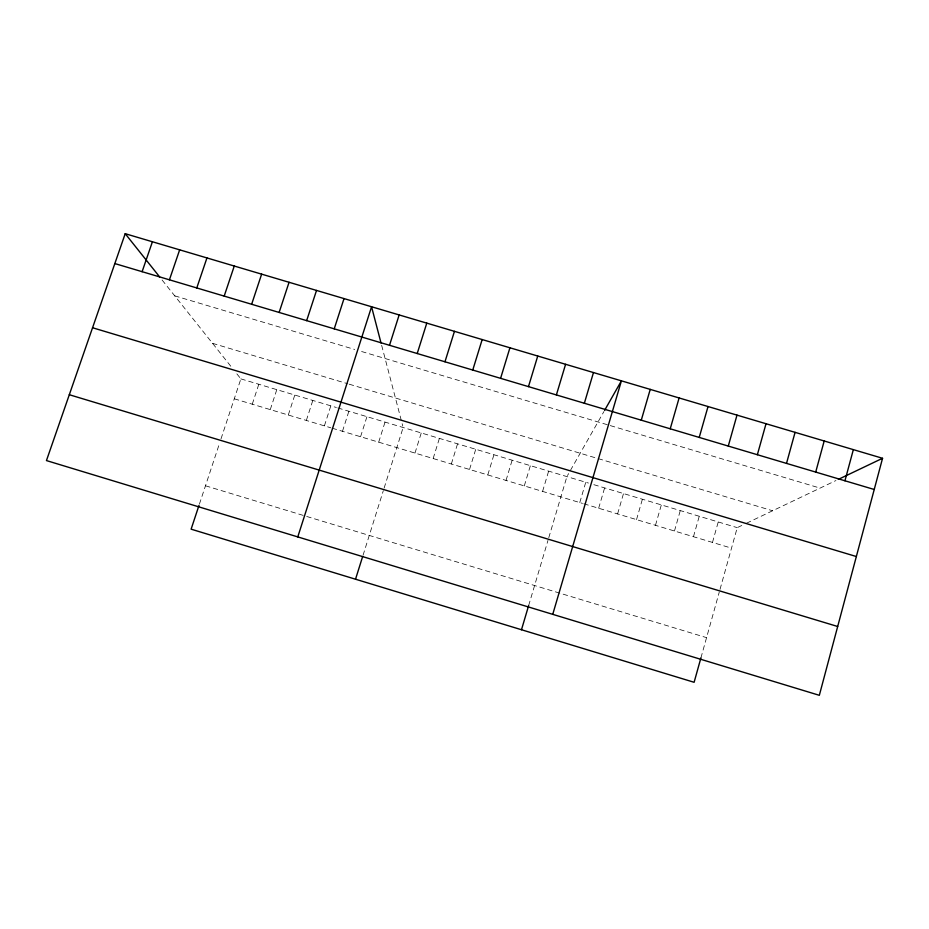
<?xml version="1.0" encoding="UTF-8"?>
<svg xmlns="http://www.w3.org/2000/svg" width="929" height="929" viewBox="0 0 929 929"><rect width="100%" height="100%" fill="white"/><g stroke="black" fill="none" stroke-linecap="round" stroke-linejoin="round"><path stroke-width="0.7" stroke-dasharray="4.64 3.48" d="M700.919 657.895L719.278 592.04M720.021 589.369L737.243 527.649L741.783 525.477M712.485 542.42L718.233 521.947M693.464 536.707L699.247 516.257M674.466 531.005L680.283 510.578M655.479 525.303L661.332 504.9M636.528 519.613L642.404 499.221M617.588 513.923L623.498 493.554M598.659 508.244L604.616 487.899M579.766 502.566L585.758 482.244M528.647 605.58L547.994 540.364M548.772 537.717L566.911 476.6L568.618 473.593M542.582 491.395L548.633 471.119M524.293 485.902L530.378 465.65M506.026 480.421L512.146 460.18M487.783 474.94L493.938 454.722M469.551 469.459L475.741 449.264M451.343 463.989L457.556 443.818M433.146 458.531L439.394 438.383M414.984 453.073L421.255 432.937M363.042 555.287L383.317 490.675M384.13 488.062L403.14 427.514L402.141 423.717M378.684 442.169L385.036 422.08M360.568 436.735L366.943 416.668M342.476 431.3L348.874 411.245M324.395 425.865L330.829 405.845M306.338 420.442L312.806 400.434M288.292 415.019L294.795 395.034M270.269 409.608L276.796 389.646M252.258 404.196L258.819 384.258M199.398 504.145L219.708 442.796M221.009 438.871L240.866 378.881L235.711 372.401M570.383 470.48L603.955 411.501M746.486 523.236L835.949 480.537M174.722 295.84L354.692 349.455M361.602 351.51L608.925 425.192M610.283 425.598L820.086 488.108M212.555 343.335L347.829 383.782M349.188 384.188L772.614 510.764M240.866 378.881L336.391 407.506M337.773 407.924L588.452 483.057M593.84 484.671L737.243 527.649M234.271 398.796L330.852 427.804M332.141 428.188L582.46 503.379M583.818 503.785L731.518 548.145M205.483 485.786L305.397 516.059M306.698 516.454L706.563 637.642M162.11 280.024L232.668 368.592M381.656 345.344L401.119 419.78"/><path stroke-width="1.39" d="M882.55 458.287L819.332 695.31L46.45 460.575L125.206 233.69L882.55 458.287L838.364 479.376M844.937 480.781L853.345 449.636M815.708 472.083L824.186 440.985M786.515 463.397L795.073 432.345M757.367 454.722L766.019 423.729M700.919 657.895L694.114 682.292L191.119 529.17L198.969 505.457M728.278 446.071L736.999 415.124M699.223 437.431L708.026 406.53M670.227 428.803L679.111 397.96M641.277 420.187L650.23 389.39M552.743 614.348L621.408 380.844L604.593 410.386M584.353 403.256L593.468 372.564M521.483 629.734L528.647 605.58M556.39 394.93L565.587 364.296M528.473 386.627L537.74 356.028M500.592 378.335L509.928 347.783M472.756 370.044L482.174 339.549M444.968 361.776L454.455 331.328M355.528 579.22L362.624 556.61M417.214 353.531L426.783 323.129M389.506 345.286L399.156 314.931M297.779 536.904L371.565 306.756L381.041 343.01M334.231 328.843L344.02 298.581M306.651 320.633L316.522 290.429M279.13 312.446L289.058 282.288M251.643 304.271L261.641 274.148M224.191 296.096L234.271 266.031M196.785 287.944L206.946 257.925M169.426 279.803L179.657 249.843M142.114 271.686L152.414 241.761M114.836 263.569L874.224 489.49M92.563 327.751L856.352 556.529M69.303 394.72L837.679 626.494M125.206 233.69L159.591 276.854"/></g></svg>
